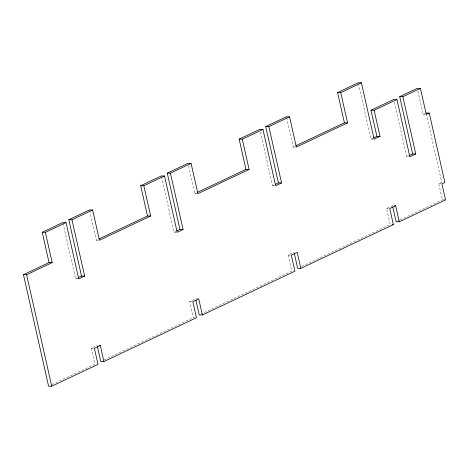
<?xml version="1.0" encoding="UTF-8"?>
<svg xmlns="http://www.w3.org/2000/svg" width="469" height="469" viewBox="0 0 469 469"><rect width="100%" height="100%" fill="white"/><g stroke="black" fill="none" stroke-linecap="round" stroke-linejoin="round"><path stroke-width="0.35" stroke-dasharray="2.35 1.76" d="M89.643 210.634L96.309 240.192L98.279 239.26M188.579 166.167L194.764 193.615L196.077 192.994M286.559 117.473L293.219 147.037L295.189 146.105M63.063 223.215L75.603 278.844L77.567 277.912M161.518 176.637L174.058 232.266L176.027 231.334M260.459 132.199L272.512 185.689L274.482 184.757M358.433 83.482L370.967 139.111L372.937 138.179M417.908 91.168L423.149 114.424L424.92 113.586M394.447 102.277L406.711 156.722L408.681 155.79M51.889 384.615L94.855 364.29L91.238 348.221L97.142 345.43M194.571 317.73L193.31 317.706L189.693 301.643L195.596 298.847L198.117 298.894M200.539 314.289L291.765 271.129L288.148 255.066L294.051 252.269M301.643 266.456L390.22 224.551L386.603 208.488L392.512 205.692L393.767 205.715M444.923 199.905L442.402 199.864L438.785 183.801L441.734 182.406L426.579 115.151M104.071 359.928L193.31 317.706M397.454 221.133L399.436 220.196M400.098 219.879L442.402 199.864M423.149 114.424L425.664 114.465M370.967 139.111L373.482 139.152M293.219 147.037L295.734 147.078M406.711 156.722L408.605 156.752M438.785 183.801L441.927 183.854M272.512 185.689L274.4 185.718M194.764 193.615L197.279 193.656M386.603 208.488L388.49 208.517M174.058 232.266L176.573 232.307M96.309 240.192L98.197 240.228M288.148 255.066L291.296 255.118M75.603 278.844L78.118 278.885M189.693 301.643L192.835 301.696M91.238 348.221L94.38 348.279"/><path stroke-width="0.7" d="M42.228 232.284L45.376 232.337L52.194 262.605L49.046 262.552L42.228 232.284L62.905 222.505L66.053 222.558L78.745 278.897L84.655 276.106L71.956 219.762L68.808 219.709L81.506 276.048L84.655 276.106M68.808 219.709L89.485 209.924L92.633 209.983L99.451 240.245L150.649 216.027L143.831 185.759L140.682 185.706L147.506 215.975L150.649 216.027M140.682 185.706L161.359 175.922L164.508 175.981L177.2 232.319L183.109 229.523L170.411 173.184L167.269 173.131L179.961 229.47L183.109 229.523M167.269 173.131L187.94 163.347L191.088 163.4L197.912 193.668L249.103 169.45L242.285 139.182L239.137 139.129L245.961 169.391L249.103 169.45M239.137 139.129L259.814 129.344L262.962 129.397L275.661 185.742L281.564 182.945L268.866 126.607L265.724 126.554L278.416 182.892L281.564 182.945M265.724 126.554L286.395 116.769L289.543 116.822L296.367 147.09L347.564 122.866L340.74 92.604L337.592 92.551L344.416 122.814L347.564 122.866M337.592 92.551L358.269 82.767L361.417 82.82L374.115 139.164L380.019 136.368L374.145 110.291L370.997 110.238L376.877 136.315L380.019 136.368M45.376 232.337L66.053 222.558M71.956 219.762L92.633 209.983M143.831 185.759L164.508 175.981M170.411 173.184L191.088 163.4M242.285 139.182L262.962 129.397M268.866 126.607L289.543 116.822M340.74 92.604L361.417 82.82M426.098 113.023L429.246 113.082L444.882 182.459L441.927 183.854L445.55 199.917L399.277 221.808L395.654 205.744L389.751 208.541L393.368 224.604L300.822 268.391L297.199 252.322L291.296 255.118L294.913 271.182L202.368 314.969L198.745 298.905L192.835 301.696L196.458 317.765L103.907 361.546L100.29 345.483L94.38 348.279L98.003 364.343L51.731 386.233L48.583 386.18L23.45 274.664L49.046 262.552M98.936 238.95L147.506 215.975M197.39 192.372L245.961 169.391M295.845 145.795L344.416 122.814M370.997 110.238L393.808 99.446L396.956 99.504L409.859 156.775L415.769 153.979L402.859 96.708L399.717 96.655L412.62 153.926L415.769 153.979M399.717 96.655L417.269 88.348L420.417 88.401L426.292 114.477L429.246 113.082M23.45 274.664L26.598 274.717L52.194 262.605M374.145 110.291L396.956 99.504M402.859 96.708L420.417 88.401M78.223 277.601L81.506 276.048M176.684 231.024L179.961 229.47M275.139 184.446L278.416 182.892M373.594 137.868L376.877 136.315M409.337 155.479L412.62 153.926M394.4 205.727L395.654 205.744M399.277 221.808L396.129 221.755L392.823 207.087M392.107 224.587L393.368 224.604M300.822 268.391L297.674 268.332L294.368 253.67M202.368 314.969L199.219 314.916L195.913 300.248M99.029 345.46L100.29 345.483M103.907 361.546L100.765 361.493L97.3 346.128M26.598 274.717L51.731 386.233"/></g></svg>
